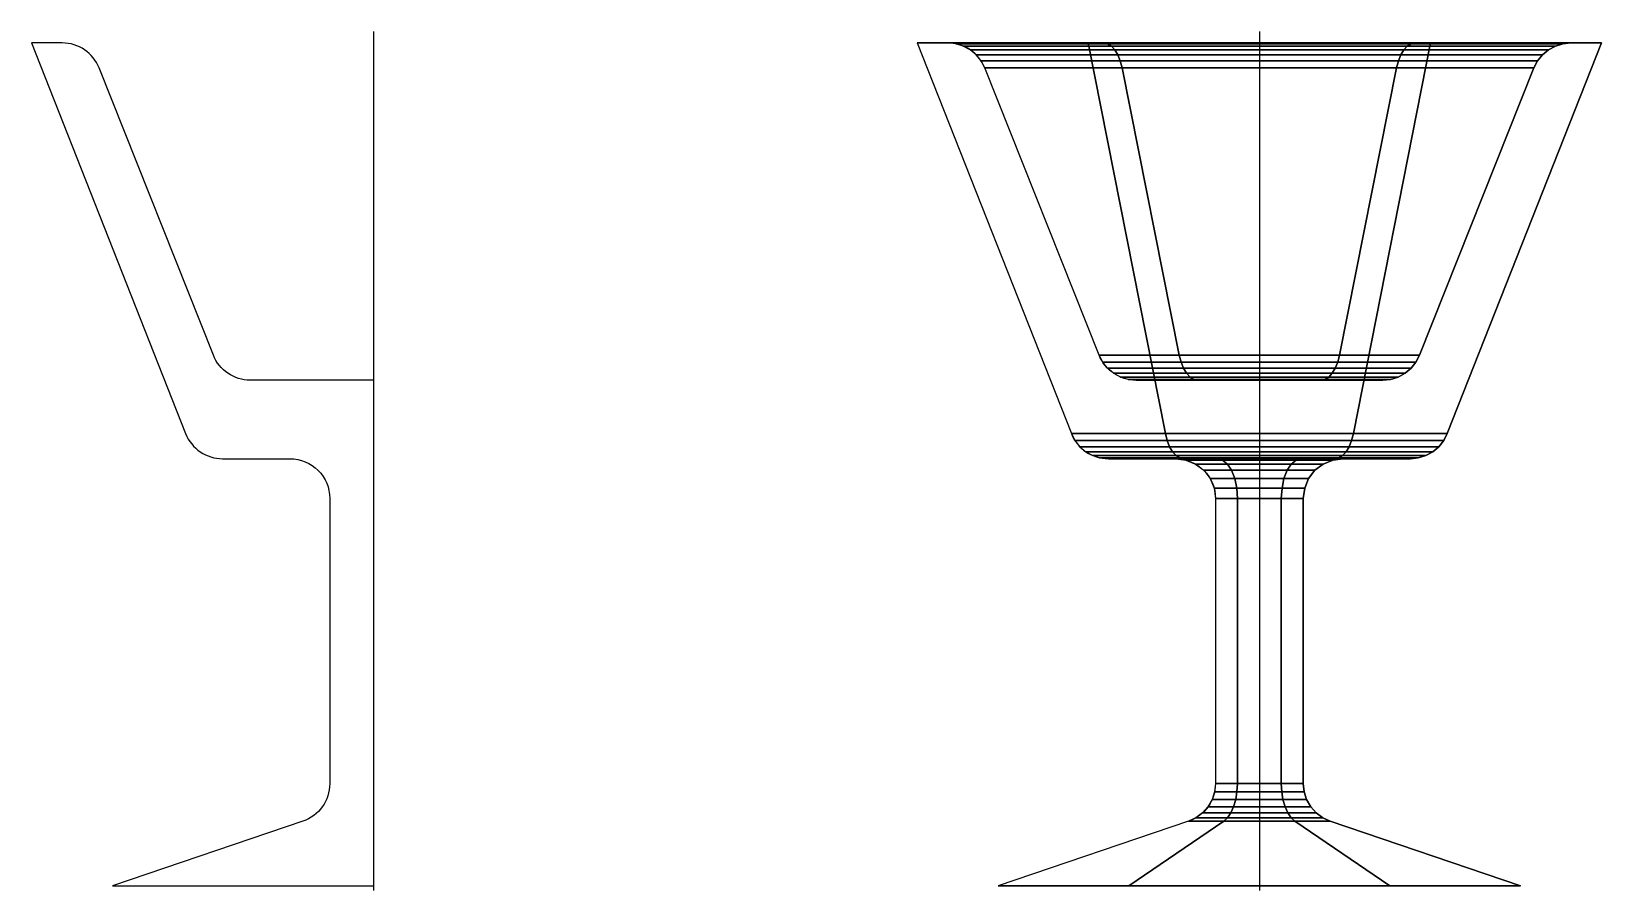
# Model space of a CAD drawing. Extents: x 2901 to 3099, y -50 to 58.
import ezdxf

# ---------------------------------------------------------------- set-up
doc = ezdxf.new("R2010")
doc.units = 12
doc.layers.add('cotas', color=7, linetype='Continuous')

msp = doc.modelspace()

# ---------------------------------------------------------------- linework, layer by layer
at = {"layer": 'cotas'}
for p, q in [((2944.23, 58.32), (2944.23, -49.76)), ((3055.61, 58.32), (3055.61, -49.76))]:
    msp.add_line(p, q, dxfattribs=at)
for points in [[(2944.23, 14.45), (2928.72, 14.45, -0.307245), (2924.07, 17.6), (2909.71, 53.72, 0.307245), (2905.07, 56.87), (2901.19, 56.87), (2920.59, 7.73, 0.307912), (2925.24, 4.57), (2933.71, 4.57, -0.414214), (2938.71, -0.43), (2938.71, -36.3, -0.321137), (2935.32, -41.04), (2911.37, -49.18), (2944.23, -49.18)], [(3055.61, 14.45), (3040.1, 14.45, -0.307245), (3035.45, 17.6), (3021.09, 53.72, 0.307245), (3016.45, 56.87), (3012.57, 56.87), (3031.97, 7.73, 0.307912), (3036.62, 4.57), (3045.09, 4.57, -0.414214), (3050.09, -0.43), (3050.09, -36.3, -0.321137), (3046.7, -41.04), (3022.75, -49.18), (3055.61, -49.18)]]:
    msp.add_lwpolyline(points, format="xyb", dxfattribs=at)

# ---------------------------------------------------------------- meshes
mesh = msp.add_polymesh((6, 39), dxfattribs=dict(at, m_close=True))
for k, corner in enumerate([(3055.61, 14.45), (3040.1, 14.45), (3039.11, 14.55), (3038.17, 14.84), (3037.29, 15.31), (3036.53, 15.95), (3035.91, 16.72), (3035.45, 17.6), (3021.09, 53.72), (3020.64, 54.6), (3020.02, 55.37), (3019.26, 56.01), (3018.38, 56.48), (3017.44, 56.77), (3016.45, 56.87), (3012.57, 56.87), (3031.97, 7.73), (3032.42, 6.85), (3033.05, 6.07), (3033.81, 5.44), (3034.68, 4.96), (3035.63, 4.67), (3036.62, 4.57), (3045.09, 4.57), (3046.38, 4.4), (3047.59, 3.9), (3048.62, 3.11), (3049.42, 2.07), (3049.91, 0.86), (3050.09, -0.43), (3050.09, -36.3), (3049.98, -37.33), (3049.66, -38.32), (3049.15, -39.22), (3048.46, -39.99), (3047.63, -40.61), (3046.7, -41.04), (3022.75, -49.18), (3055.61, -49.18), (3055.61, 14.45), (3047.86, 14.45, -13.43), (3047.36, 14.55, -14.29), (3046.89, 14.84, -15.11), (3046.45, 15.31, -15.86), (3046.07, 15.95, -16.52), (3045.76, 16.72, -17.06), (3045.53, 17.6, -17.46), (3038.35, 53.72, -29.89), (3038.12, 54.6, -30.29), (3037.81, 55.37, -30.82), (3037.43, 56.01, -31.48), (3037, 56.48, -32.24), (3036.52, 56.77, -33.06), (3036.03, 56.87, -33.92), (3034.09, 56.87, -37.27), (3043.79, 7.73, -20.47), (3044.02, 6.85, -20.08), (3044.33, 6.07, -19.54), (3044.71, 5.44, -18.88), (3045.15, 4.96, -18.13), (3045.62, 4.67, -17.3), (3046.12, 4.57, -16.45), (3050.35, 4.57, -9.12), (3050.99, 4.4, -7.99), (3051.6, 3.9, -6.95), (3052.12, 3.11, -6.05), (3052.51, 2.07, -5.37), (3052.76, 0.86, -4.93), (3052.85, -0.43, -4.79), (3052.85, -36.3, -4.79), (3052.79, -37.33, -4.88), (3052.64, -38.32, -5.15), (3052.38, -39.22, -5.59), (3052.04, -39.99, -6.19), (3051.62, -40.61, -6.91), (3051.15, -41.04, -7.72), (3039.18, -49.18, -28.46), (3055.61, -49.18), (3055.61, 14.45), (3063.37, 14.45, -13.43), (3063.86, 14.55, -14.29), (3064.33, 14.84, -15.11), (3064.77, 15.31, -15.86), (3065.15, 15.95, -16.52), (3065.46, 16.72, -17.06), (3065.69, 17.6, -17.46), (3072.87, 53.72, -29.89), (3073.1, 54.6, -30.29), (3073.41, 55.37, -30.82), (3073.79, 56.01, -31.48), (3074.22, 56.48, -32.24), (3074.7, 56.77, -33.06), (3075.19, 56.87, -33.92), (3077.13, 56.87, -37.27), (3067.43, 7.73, -20.47), (3067.2, 6.85, -20.08), (3066.89, 6.07, -19.54), (3066.51, 5.44, -18.88), (3066.08, 4.96, -18.13), (3065.6, 4.67, -17.3), (3065.11, 4.57, -16.45), (3060.87, 4.57, -9.12), (3060.23, 4.4, -7.99), (3059.62, 3.9, -6.95), (3059.11, 3.11, -6.05), (3058.71, 2.07, -5.37), (3058.46, 0.86, -4.93), (3058.37, -0.43, -4.79), (3058.37, -36.3, -4.79), (3058.43, -37.33, -4.88), (3058.58, -38.32, -5.15), (3058.84, -39.22, -5.59), (3059.18, -39.99, -6.19), (3059.6, -40.61, -6.91), (3060.07, -41.04, -7.72), (3072.04, -49.18, -28.46), (3055.61, -49.18), (3055.61, 14.45), (3071.12, 14.45), (3072.11, 14.55), (3073.06, 14.84), (3073.93, 15.31), (3074.69, 15.95), (3075.31, 16.72), (3075.77, 17.6), (3090.13, 53.72), (3090.58, 54.6), (3091.2, 55.37), (3091.97, 56.01), (3092.84, 56.48), (3093.79, 56.77), (3094.77, 56.87), (3098.65, 56.87), (3079.25, 7.73), (3078.8, 6.85), (3078.18, 6.07), (3077.41, 5.44), (3076.54, 4.96), (3075.59, 4.67), (3074.6, 4.57), (3066.14, 4.57), (3064.84, 4.4), (3063.64, 3.9), (3062.6, 3.11), (3061.81, 2.07), (3061.31, 0.86), (3061.14, -0.43), (3061.14, -36.3), (3061.24, -37.33), (3061.56, -38.32), (3062.07, -39.22), (3062.76, -39.99), (3063.59, -40.61), (3064.53, -41.04), (3088.47, -49.18), (3055.61, -49.18), (3055.61, 14.45), (3063.37, 14.45, 13.43), (3063.86, 14.55, 14.29), (3064.33, 14.84, 15.11), (3064.77, 15.31, 15.86), (3065.15, 15.95, 16.52), (3065.46, 16.72, 17.06), (3065.69, 17.6, 17.46), (3072.87, 53.72, 29.89), (3073.1, 54.6, 30.29), (3073.41, 55.37, 30.82), (3073.79, 56.01, 31.48), (3074.22, 56.48, 32.24), (3074.7, 56.77, 33.06), (3075.19, 56.87, 33.92), (3077.13, 56.87, 37.27), (3067.43, 7.73, 20.47), (3067.2, 6.85, 20.08), (3066.89, 6.07, 19.54), (3066.51, 5.44, 18.88), (3066.08, 4.96, 18.13), (3065.6, 4.67, 17.3), (3065.11, 4.57, 16.45), (3060.87, 4.57, 9.12), (3060.23, 4.4, 7.99), (3059.62, 3.9, 6.95), (3059.11, 3.11, 6.05), (3058.71, 2.07, 5.37), (3058.46, 0.86, 4.93), (3058.37, -0.43, 4.79), (3058.37, -36.3, 4.79), (3058.43, -37.33, 4.88), (3058.58, -38.32, 5.15), (3058.84, -39.22, 5.59), (3059.18, -39.99, 6.19), (3059.6, -40.61, 6.91), (3060.07, -41.04, 7.72), (3072.04, -49.18, 28.46), (3055.61, -49.18), (3055.61, 14.45), (3047.86, 14.45, 13.43), (3047.36, 14.55, 14.29), (3046.89, 14.84, 15.11), (3046.45, 15.31, 15.86), (3046.07, 15.95, 16.52), (3045.76, 16.72, 17.06), (3045.53, 17.6, 17.46), (3038.35, 53.72, 29.89), (3038.12, 54.6, 30.29), (3037.81, 55.37, 30.82), (3037.43, 56.01, 31.48), (3037, 56.48, 32.24), (3036.52, 56.77, 33.06), (3036.03, 56.87, 33.92), (3034.09, 56.87, 37.27), (3043.79, 7.73, 20.47), (3044.02, 6.85, 20.08), (3044.33, 6.07, 19.54), (3044.71, 5.44, 18.88), (3045.15, 4.96, 18.13), (3045.62, 4.67, 17.3), (3046.12, 4.57, 16.45), (3050.35, 4.57, 9.12), (3050.99, 4.4, 7.99), (3051.6, 3.9, 6.95), (3052.12, 3.11, 6.05), (3052.51, 2.07, 5.37), (3052.76, 0.86, 4.93), (3052.85, -0.43, 4.79), (3052.85, -36.3, 4.79), (3052.79, -37.33, 4.88), (3052.64, -38.32, 5.15), (3052.38, -39.22, 5.59), (3052.04, -39.99, 6.19), (3051.62, -40.61, 6.91), (3051.15, -41.04, 7.72), (3039.18, -49.18, 28.46), (3055.61, -49.18)]):
    mesh.set_mesh_vertex(divmod(k, 39), corner)

doc.saveas('drawing.dxf')
